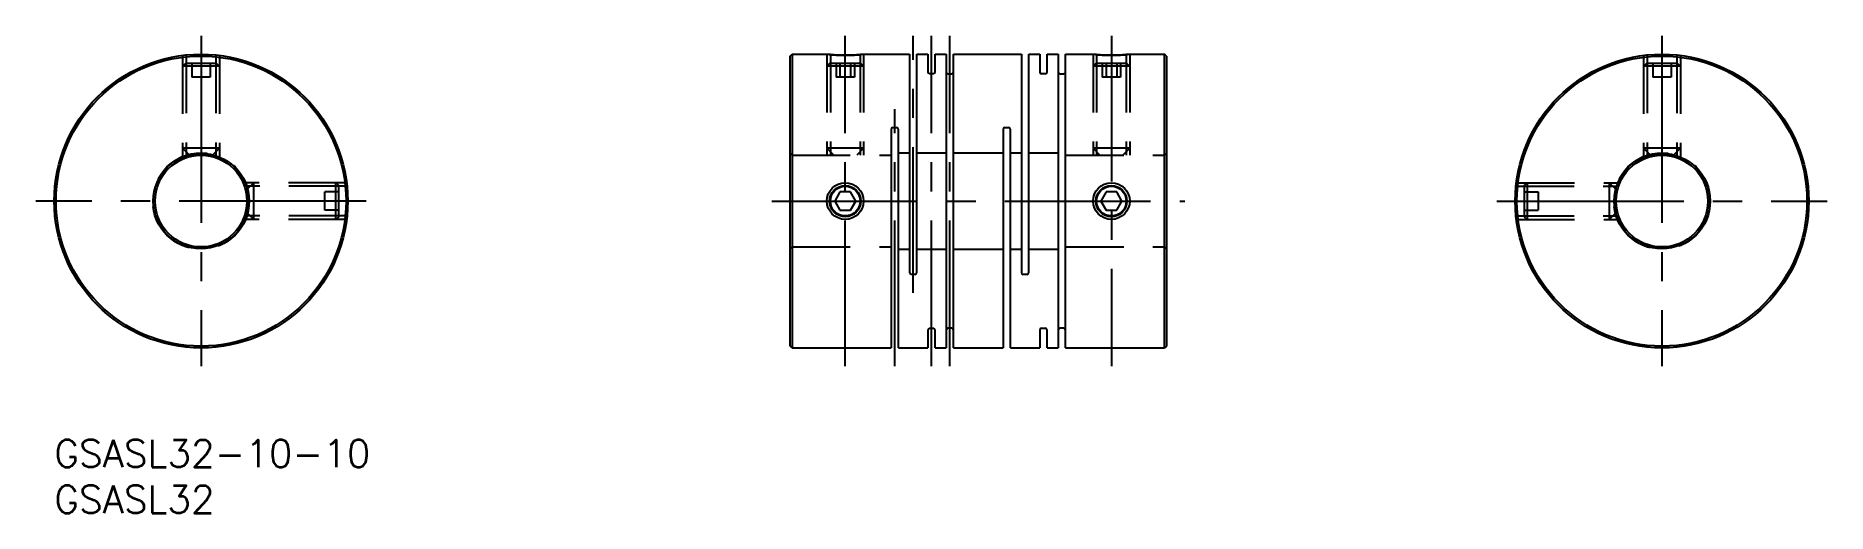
# Model space of a CAD drawing. Extents: x -2 to 193, y -8 to 44.
import ezdxf

# ---------------------------------------------------------------- set-up
doc = ezdxf.new("R2010")
doc.units = 0
doc.header["$LTSCALE"] = 0.5
doc.linetypes.add('CENTER', pattern=[50.8, 31.75, -6.35, 6.35, -6.35])
doc.linetypes.add('DASHED', pattern=[19.05, 12.7, -6.35])
for name, color, linetype in [('MSM_CENTER', 1, 'CENTER'), ('MSM_CONTINUOUS', 7, 'CONTINUOUS'), ('MSM_DASHED', 4, 'DASHED'), ('MSM_NARROW', 5, 'CONTINUOUS'), ('MSM_PART_NUMBER', 7, 'CONTINUOUS')]:
    doc.layers.add(name, color=color, linetype=linetype)
doc.styles.get("Standard").update_dxf_attribs({"font": 'txt.shx', "height": 3, "bigfont": 'bigfont.shx'})

# ---------------------------------------------------------------- blocks, each defined once
blk = doc.blocks.new('*U32')
at = {"layer": 'MSM_PART_NUMBER'}
blk.add_text('GSASL32-10-10', height=3, dxfattribs=at).set_placement((0, -3))
blk = doc.blocks.new('*U33')
at = {"layer": 'MSM_PART_NUMBER'}
blk.add_text('GSASL32', height=3, dxfattribs=at).set_placement((0, -8))

msp = doc.modelspace()

# ---------------------------------------------------------------- linework, layer by layer
at = {"layer": 'MSM_CENTER'}
for p, q in [((16, 44), (16, 41)), ((86.2, 8), (86.2, 44)), ((93.6, 16), (93.6, 44)), ((95.6, 8), (95.6, 44)), ((97.6, 8), (97.6, 44)), ((115.2, 44), (115.2, 8)), ((175.2, 44), (175.2, 41)), ((16, 39.5), (16, 8)), ((175.2, 39.5), (175.2, 8)), ((91.6, 8), (91.6, 36)), ((29.5, 26), (-2, 26)), ((34, 26), (31, 26)), ((78.2, 26), (123.2, 26)), ((157.2, 26), (160.2, 26)), ((161.7, 26), (193.2, 26))]:
    msp.add_line(p, q, dxfattribs=at)
at = {"layer": 'MSM_CONTINUOUS'}
for p, q in [((80.2, 41.8), (80.4, 42)), ((80.2, 10.2), (80.2, 41.8)), ((80.4, 42), (80.4, 10)), ((80.4, 42), (84.58, 42)), ((87.82, 42), (93.2, 42)), ((93.2, 42), (93.2, 18.2)), ((94, 18.2), (94, 42)), ((94, 42), (95.2, 42)), ((95.2, 42), (95.2, 40.06)), ((96, 40.06), (96, 42)), ((96, 42), (97.2, 42)), ((97.2, 42), (97.2, 10)), ((98, 10), (98, 42)), ((98, 42), (105.4, 42)), ((105.4, 42), (105.4, 18.2)), ((106.2, 18.2), (106.2, 42)), ((106.2, 42), (107.4, 42)), ((107.4, 42), (107.4, 40.06)), ((108.2, 40.06), (108.2, 42)), ((108.2, 42), (109.4, 42)), ((109.4, 42), (109.4, 10)), ((110.2, 10), (110.2, 42)), ((110.2, 42), (113.58, 42)), ((116.82, 42), (121, 42)), ((121, 10), (121, 42)), ((121.2, 41.8), (121, 42)), ((121.2, 41.8), (121.2, 10.2)), ((95.8, 39.86), (95.4, 39.86)), ((97.4, 39.86), (97.8, 39.86)), ((108, 39.86), (107.6, 39.86)), ((109.6, 39.86), (110, 39.86)), ((91.2, 33.8), (91.2, 10)), ((91.4, 34), (91.8, 34)), ((92, 10), (92, 33.8)), ((103.4, 33.8), (103.4, 10)), ((103.6, 34), (104, 34)), ((104.2, 10), (104.2, 33.8)), ((85.62, 27), (85.05, 26)), ((85.05, 26), (85.62, 25)), ((86.78, 27), (85.62, 27)), ((87.35, 26), (86.78, 27)), ((86.78, 25), (87.35, 26)), ((114.62, 27), (114.05, 26)), ((114.05, 26), (114.62, 25)), ((115.78, 27), (114.62, 27)), ((116.35, 26), (115.78, 27)), ((115.78, 25), (116.35, 26)), ((85.62, 25), (86.78, 25)), ((114.62, 25), (115.78, 25)), ((93.8, 18), (93.4, 18)), ((106, 18), (105.6, 18)), ((95.2, 11.94), (95.2, 10)), ((95.4, 12.14), (95.8, 12.14)), ((96, 10), (96, 11.94)), ((97.8, 12.14), (97.4, 12.14)), ((107.4, 11.94), (107.4, 10)), ((107.6, 12.14), (108, 12.14)), ((108.2, 10), (108.2, 11.94)), ((110, 12.14), (109.6, 12.14)), ((80.2, 10.2), (80.4, 10)), ((80.4, 10), (91.2, 10)), ((92, 10), (95.2, 10)), ((96, 10), (97.2, 10)), ((98, 10), (103.4, 10)), ((104.2, 10), (107.4, 10)), ((108.2, 10), (109.4, 10)), ((110.2, 10), (121, 10)), ((121.2, 10.2), (121, 10))]:
    msp.add_line(p, q, dxfattribs=at)
for centre, radius in [((16, 26), 16), ((16, 26), 15.8), ((175.2, 26), 16), ((175.2, 26), 15.8), ((16, 26), 5.2), ((16, 26), 5), ((175.2, 26), 5.2), ((175.2, 26), 5), ((86.2, 26), 1.7), ((86.2, 26), 1.62), ((115.2, 26), 1.7), ((115.2, 26), 1.62)]:
    msp.add_circle(centre, radius, dxfattribs=at)
for centre, radius, start, end in [((86.2, 57.92), 16, 264.1852, 275.8148), ((115.2, 57.92), 16, 264.1852, 275.8148), ((95.4, 40.06), 0.2, 180, 270), ((95.8, 40.06), 0.2, 270, 0), ((97.4, 40.06), 0.2, 180, 270), ((97.8, 40.06), 0.2, 270, 0), ((107.6, 40.06), 0.2, 180, 270), ((108, 40.06), 0.2, 270, 0), ((109.6, 40.06), 0.2, 180, 270), ((110, 40.06), 0.2, 270, 0), ((91.4, 33.8), 0.2, 90, 180), ((91.8, 33.8), 0.2, 0, 90), ((103.6, 33.8), 0.2, 90, 180), ((104, 33.8), 0.2, 0, 90), ((93.4, 18.2), 0.2, 180, 270), ((93.8, 18.2), 0.2, 270, 0), ((105.6, 18.2), 0.2, 180, 270), ((106, 18.2), 0.2, 270, 0), ((95.4, 11.94), 0.2, 90, 180), ((95.8, 11.94), 0.2, 0, 90), ((97.4, 11.94), 0.2, 90, 180), ((97.8, 11.94), 0.2, 0, 90), ((107.6, 11.94), 0.2, 90, 180), ((108, 11.94), 0.2, 0, 90), ((109.6, 11.94), 0.2, 90, 180), ((110, 11.94), 0.2, 0, 90)]:
    msp.add_arc(centre, radius, start, end, dxfattribs=at)
at = {"layer": 'MSM_DASHED'}
for p, q in [((14, 41.87), (14, 30.58)), ((14.3, 41), (14, 40.7)), ((17.7, 41), (14.3, 41)), ((14.38, 41.92), (14.38, 30.73)), ((15, 41), (15, 39.5)), ((16, 41), (16, 39.5)), ((17, 41), (17, 39.5)), ((17.62, 41.92), (17.62, 30.73)), ((17.7, 41), (18, 40.7)), ((18, 41.87), (18, 30.58)), ((84.2, 42), (84.2, 31)), ((84.5, 41), (84.2, 40.7)), ((87.9, 41), (84.5, 41)), ((84.58, 42), (84.58, 31)), ((85.2, 41), (85.2, 39.5)), ((85.62, 41), (85.62, 39.5)), ((86.78, 41), (86.78, 39.5)), ((87.2, 41), (87.2, 39.5)), ((87.82, 42), (87.82, 31)), ((87.9, 41), (88.2, 40.7)), ((88.2, 42), (88.2, 31)), ((113.2, 42), (113.2, 31)), ((113.5, 41), (113.2, 40.7)), ((116.9, 41), (113.5, 41)), ((113.58, 42), (113.58, 31)), ((114.2, 41), (114.2, 39.5)), ((114.62, 41), (114.62, 39.5)), ((115.78, 41), (115.78, 39.5)), ((116.2, 41), (116.2, 39.5)), ((116.82, 42), (116.82, 31)), ((116.9, 41), (117.2, 40.7)), ((117.2, 42), (117.2, 31)), ((173.2, 41.87), (173.2, 30.58)), ((173.5, 41), (173.2, 40.7)), ((176.9, 41), (173.5, 41)), ((173.58, 41.92), (173.58, 30.73)), ((174.2, 41), (174.2, 39.5)), ((175.2, 41), (175.2, 39.5)), ((176.2, 41), (176.2, 39.5)), ((176.82, 41.92), (176.82, 30.73)), ((176.9, 41), (177.2, 40.7)), ((177.2, 41.87), (177.2, 30.58)), ((18, 40.7), (14, 40.7)), ((17, 39.5), (15, 39.5)), ((88.2, 40.7), (84.2, 40.7)), ((87.2, 39.5), (85.2, 39.5)), ((117.2, 40.7), (113.2, 40.7)), ((116.2, 39.5), (114.2, 39.5)), ((177.2, 40.7), (173.2, 40.7)), ((176.2, 39.5), (174.2, 39.5)), ((18, 31.75), (14, 31.75)), ((14.75, 31), (14, 31.75)), ((18, 31.75), (17.25, 31)), ((88.2, 31.75), (84.2, 31.75)), ((84.95, 31), (84.2, 31.75)), ((88.2, 31.75), (87.45, 31)), ((92, 31.25), (93.2, 31.25)), ((94, 31.25), (97.2, 31.25)), ((98, 31.25), (103.4, 31.25)), ((104.2, 31.25), (105.4, 31.25)), ((106.2, 31.25), (109.4, 31.25)), ((117.2, 31.75), (113.2, 31.75)), ((113.95, 31), (113.2, 31.75)), ((117.2, 31.75), (116.45, 31)), ((177.2, 31.75), (173.2, 31.75)), ((173.95, 31), (173.2, 31.75)), ((177.2, 31.75), (176.45, 31)), ((14.75, 31), (17.25, 31)), ((80.2, 31.2), (80.4, 31)), ((80.4, 31), (91.2, 31)), ((110.2, 31), (121, 31)), ((121.2, 31.2), (121, 31)), ((173.95, 31), (176.45, 31)), ((31.87, 28), (20.58, 28)), ((31.92, 27.62), (20.73, 27.62)), ((21, 27.25), (21.75, 28)), ((21.75, 24), (21.75, 28)), ((31, 27.7), (30.7, 28)), ((30.7, 24), (30.7, 28)), ((31, 24.3), (31, 27.7)), ((159.28, 27.62), (170.47, 27.62)), ((159.33, 28), (170.62, 28)), ((160.2, 27.7), (160.5, 28)), ((160.2, 27.7), (160.2, 24.3)), ((160.5, 28), (160.5, 24)), ((169.45, 28), (170.2, 27.25)), ((169.45, 28), (169.45, 24)), ((21, 27.25), (21, 24.75)), ((31, 27), (29.5, 27)), ((29.5, 25), (29.5, 27)), ((31, 26), (29.5, 26)), ((160.2, 27), (161.7, 27)), ((160.2, 26), (161.7, 26)), ((161.7, 27), (161.7, 25)), ((170.2, 24.75), (170.2, 27.25)), ((31.87, 24), (20.58, 24)), ((31.92, 24.38), (20.73, 24.38)), ((21.75, 24), (21, 24.75)), ((31, 25), (29.5, 25)), ((31, 24.3), (30.7, 24)), ((159.28, 24.38), (170.47, 24.38)), ((159.33, 24), (170.62, 24)), ((160.2, 25), (161.7, 25)), ((160.2, 24.3), (160.5, 24)), ((170.2, 24.75), (169.45, 24)), ((80.2, 20.8), (80.4, 21)), ((80.4, 21), (91.2, 21)), ((92, 20.75), (93.2, 20.75)), ((94, 20.75), (97.2, 20.75)), ((98, 20.75), (103.4, 20.75)), ((104.2, 20.75), (105.4, 20.75)), ((106.2, 20.75), (109.4, 20.75)), ((110.2, 21), (121, 21)), ((121.2, 20.8), (121, 21))]:
    msp.add_line(p, q, dxfattribs=at)
for centre in [(16, 26), (175.2, 26)]:
    msp.add_circle(centre, 5.25, dxfattribs=at)
at = {"layer": 'MSM_NARROW'}
for centre in [(86.2, 26), (115.2, 26)]:
    msp.add_circle(centre, 2, dxfattribs=at)
for centre in [(86.2, 57.87), (115.2, 57.87)]:
    msp.add_arc(centre, 16, 262.8192, 277.1808, dxfattribs=at)

# ---------------------------------------------------------------- block references
at = {"layer": 'MSM_CONTINUOUS'}
for name in ['*U32', '*U33']:
    msp.add_blockref(name, (0, 0), dxfattribs=at)

doc.saveas('drawing.dxf')
